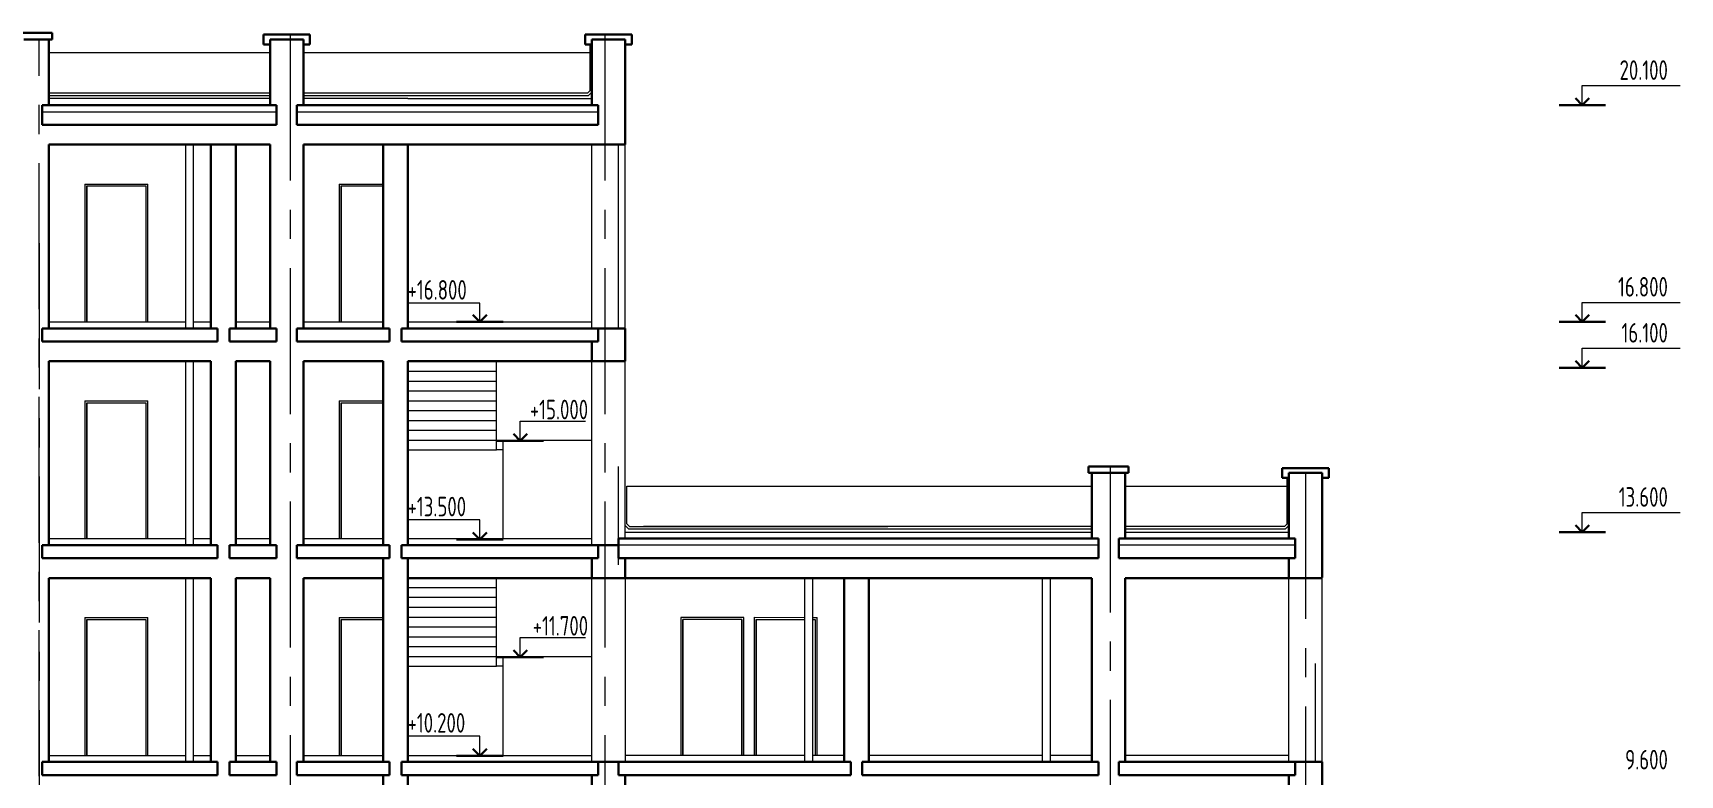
# Model space of a CAD drawing. Header units: millimetres. Extents: x -689206 to 4969298, y -1019800 to 703299.
# Drawn here: x 466129 to 491226, y -845955 to -834655 of the extents above; entities that cross this region are included whole.
import ezdxf

# ---------------------------------------------------------------- set-up
doc = ezdxf.new("R2010")
doc.units = ezdxf.units.MM
doc.linetypes.add('осеваяX2', pattern=[101.6, 63.5, -12.7, 12.7, -12.7])
doc.layers.add('РАЗМЕРЫ', color=7, linetype='Continuous', lineweight=9)
doc.layers.add('разрез1-1', color=7, linetype='Continuous')
doc.layers.add('разрез2-2', color=7, linetype='Continuous')
doc.styles.add('Аннотативный', font='isocteur.ttf', dxfattribs={"width": 0.7, "height": 250})

msp = doc.modelspace()

# ---------------------------------------------------------------- linework, layer by layer
at = {"layer": 'РАЗМЕРЫ', "linetype": 'осеваяX2', "lineweight": 30, "ltscale": 35}
for p, q in [((466421.7, -834655.4), (465927.9, -834655.4)), ((466421.7, -834755.4), (466421.7, -834655.4)), ((466371.7, -834755.4), (466371.7, -835755.4)), ((466371.7, -834755.4), (466421.7, -834755.4)), ((466371.7, -836355.4), (466371.7, -837658.7)), ((482263.8, -841255.4), (482213.8, -841255.4)), ((482213.8, -841255.4), (482213.8, -841355.4)), ((482823.8, -841255.4), (482263.8, -841255.4)), ((482823.8, -841355.4), (482823.8, -841255.4)), ((482213.8, -841355.4), (482263.8, -841355.4)), ((482773.8, -841355.4), (482263.8, -841355.4)), ((482773.8, -842355.4), (482773.8, -841355.4)), ((482773.8, -841355.4), (482823.8, -841355.4))]:
    msp.add_line(p, q, dxfattribs=at)
at = {"layer": 'РАЗМЕРЫ', "lineweight": 30, "ltscale": 35}
for p, q in [((469641.3, -834830.4), (469641.3, -834680.4)), ((469641.3, -834680.4), (470250.6, -834680.4)), ((470250.6, -834680.4), (470350.6, -834680.4)), ((470350.6, -834680.4), (470350.6, -834830.4)), ((474543.7, -834830.4), (474543.7, -834680.4)), ((474543.7, -834680.4), (475153.1, -834680.4)), ((475153.1, -834680.4), (475253.1, -834680.4)), ((475253.1, -834680.4), (475253.1, -834830.4)), ((465991.7, -834755.4), (466371.7, -834755.4)), ((469641.3, -834830.4), (469641.3, -834753.5)), ((469741.3, -834830.4), (469641.3, -834830.4)), ((469741.3, -834755.4), (470251.3, -834755.4)), ((469741.3, -835755.4), (469741.3, -834755.4)), ((470251.3, -834755.4), (470251.3, -835755.4)), ((470350.6, -834830.4), (470251.3, -834830.4)), ((474543.7, -834830.4), (474543.7, -834753.5)), ((474643.7, -834830.4), (474543.7, -834830.4)), ((474643.7, -834755.4), (475153.7, -834755.4)), ((474643.7, -835755.4), (474643.7, -834755.4)), ((475153.7, -834755.4), (475153.7, -836355.4)), ((475253.1, -834830.4), (475153.7, -834830.4)), ((474643.7, -835755.4), (474643.7, -835655.4)), ((466271.7, -836055.4), (466271.7, -835755.4)), ((466271.7, -835755.4), (466371.7, -835755.4)), ((466371.7, -835755.4), (469741.3, -835755.4)), ((469841.3, -835755.4), (469741.3, -835755.4)), ((469841.3, -836055.4), (469841.3, -835755.4)), ((470151.3, -836055.4), (470151.3, -835755.4)), ((470151.3, -835755.4), (470251.3, -835755.4)), ((470251.3, -835755.4), (474643.7, -835755.4)), ((474743.7, -835755.4), (474643.7, -835755.4)), ((474743.7, -836055.4), (474743.7, -835755.4)), ((466371.7, -836055.4), (466271.7, -836055.4)), ((466371.7, -836055.4), (469741.3, -836055.4)), ((469741.3, -836055.4), (469841.3, -836055.4)), ((470251.3, -836055.4), (470151.3, -836055.4)), ((470251.3, -836055.4), (474643.7, -836055.4)), ((474643.7, -836055.4), (474743.7, -836055.4)), ((466371.7, -836355.4), (466371.7, -839155.4)), ((466371.7, -836355.4), (469741.3, -836355.4)), ((468841.7, -836355.4), (468841.7, -839155.4)), ((469221.7, -836355.4), (469221.7, -839155.4)), ((469741.3, -836355.4), (469741.3, -839155.4)), ((469741.3, -837660), (469741.3, -836355.4)), ((470251.3, -836355.4), (470251.3, -839155.4)), ((470251.3, -836355.4), (470251.3, -837660.1)), ((470251.3, -836355.4), (475153.7, -836355.4)), ((471463.7, -839155.4), (471463.7, -836355.4)), ((471843.7, -839155.4), (471843.7, -836355.4)), ((466271.7, -839355.4), (466271.7, -839155.4)), ((466271.7, -839155.4), (466371.7, -839155.4)), ((466371.7, -839155.4), (468841.7, -839155.4)), ((468941.7, -839155.4), (468841.7, -839155.4)), ((468941.7, -839355.4), (468941.7, -839155.4)), ((469121.7, -839355.4), (469121.7, -839155.4)), ((469121.7, -839155.4), (469221.7, -839155.4)), ((469221.7, -839155.4), (469741.3, -839155.4)), ((469841.3, -839155.4), (469741.3, -839155.4)), ((469841.3, -839355.4), (469841.3, -839155.4)), ((470151.3, -839355.4), (470151.3, -839155.4)), ((470151.3, -839155.4), (470251.3, -839155.4)), ((470251.3, -839155.4), (471463.7, -839155.4)), ((471563.7, -839155.4), (471463.7, -839155.4)), ((471563.7, -839355.4), (471563.7, -839155.4)), ((471743.7, -839355.4), (471743.7, -839155.4)), ((471743.7, -839155.4), (471843.7, -839155.4)), ((471843.7, -839155.4), (474643.7, -839155.4)), ((474643.7, -839155.4), (474743.7, -839155.4)), ((474743.7, -839155.4), (474743.7, -839355.4)), ((474743.7, -839155.4), (475153.7, -839155.4)), ((475153.7, -839155.4), (475153.7, -839655.4)), ((466371.7, -839355.4), (466271.7, -839355.4)), ((466371.7, -839355.4), (468841.7, -839355.4)), ((468841.7, -839355.4), (468941.7, -839355.4)), ((469221.7, -839355.4), (469121.7, -839355.4)), ((469221.7, -839355.4), (469741.3, -839355.4)), ((469741.3, -839355.4), (469841.3, -839355.4)), ((470251.3, -839355.4), (470151.3, -839355.4)), ((470251.3, -839355.4), (471463.7, -839355.4)), ((471463.7, -839355.4), (471563.7, -839355.4)), ((471843.7, -839355.4), (471743.7, -839355.4)), ((471843.7, -839355.4), (474643.7, -839355.4)), ((474743.7, -839355.4), (474643.7, -839355.4)), ((474643.7, -839355.4), (474643.7, -839655.4)), ((466371.7, -839655.4), (466371.7, -840655.4)), ((466371.7, -839655.4), (466371.7, -842455.4)), ((466371.7, -839655.4), (468841.7, -839655.4)), ((468841.7, -839655.4), (468841.7, -840655.4)), ((468841.7, -839655.4), (468841.7, -842455.4)), ((469221.7, -839655.4), (469221.7, -840655.4)), ((469221.7, -839655.4), (469221.7, -842455.4)), ((469221.7, -839655.4), (469741.3, -839655.4)), ((469741.3, -839655.4), (469741.3, -840655.4)), ((469741.3, -839655.4), (469741.3, -842455.4)), ((470251.3, -839655.4), (470251.3, -840655.4)), ((470251.3, -839655.4), (470251.3, -842455.4)), ((470251.3, -839655.4), (471463.7, -839655.4)), ((471463.7, -842455.4), (471463.7, -839655.4)), ((471843.7, -839655.4), (474643.7, -839655.4)), ((471843.7, -842455.4), (471843.7, -839655.4)), ((474643.7, -839655.4), (475153.7, -839655.4)), ((471463.7, -840855.4), (471463.7, -840555.4)), ((482263.8, -841355.4), (482263.8, -842355.4)), ((482773.8, -841355.4), (482263.8, -841355.4)), ((485163.8, -841430.4), (485163.8, -841280.4)), ((485163.8, -841280.4), (485773.1, -841280.4)), ((485163.8, -841430.4), (485163.8, -841353.5)), ((485263.8, -841430.4), (485163.8, -841430.4)), ((485263.8, -842355.4), (485263.8, -841355.4)), ((485263.8, -841355.4), (485773.8, -841355.4)), ((485263.8, -841355.4), (485263.8, -841430.4)), ((485773.1, -841280.4), (485873.1, -841280.4)), ((485773.8, -841355.4), (485773.8, -842945)), ((485873.1, -841430.4), (485773.8, -841430.4)), ((485873.1, -841280.4), (485873.1, -841430.4)), ((485263.8, -842355.4), (485263.8, -842255.4)), ((466371.7, -842455.4), (466271.7, -842455.4)), ((466271.7, -842455.4), (466271.7, -842655.4)), ((466371.7, -842455.4), (468841.7, -842455.4)), ((468841.7, -842455.4), (468941.7, -842455.4)), ((468941.7, -842455.4), (468941.7, -842655.4)), ((469221.7, -842455.4), (469121.7, -842455.4)), ((469121.7, -842455.4), (469121.7, -842655.4)), ((469221.7, -842455.4), (469741.3, -842455.4)), ((469841.3, -842455.4), (469741.3, -842455.4)), ((469841.3, -842655.4), (469841.3, -842455.4)), ((470151.3, -842655.4), (470151.3, -842455.4)), ((470151.3, -842455.4), (470251.3, -842455.4)), ((470251.3, -842455.4), (471463.7, -842455.4)), ((471563.7, -842455.4), (471463.7, -842455.4)), ((471563.7, -842655.4), (471563.7, -842455.4)), ((471743.7, -842655.4), (471743.7, -842455.4)), ((471743.7, -842455.4), (471843.7, -842455.4)), ((471843.7, -842455.4), (474643.7, -842455.4)), ((474643.7, -842455.4), (474743.7, -842455.4)), ((474743.7, -842455.4), (474743.7, -842655.4)), ((474743.7, -842455.4), (475053.7, -842455.4)), ((482363.8, -842355.4), (475053.7, -842355.4)), ((475053.7, -842655.4), (475053.7, -842355.4)), ((482363.8, -842655.4), (482363.8, -842355.4)), ((485363.8, -842355.4), (482673.8, -842355.4)), ((482673.8, -842655.4), (482673.8, -842355.4)), ((485363.8, -842455.4), (485363.8, -842355.4)), ((485363.8, -842355.4), (485363.8, -842455.4)), ((485363.8, -842655.4), (485363.8, -842455.4)), ((466271.7, -842655.4), (466371.7, -842655.4)), ((466371.7, -842655.4), (468841.7, -842655.4)), ((468941.7, -842655.4), (468841.7, -842655.4)), ((469121.7, -842655.4), (469741.3, -842655.4)), ((469741.3, -842655.4), (469841.3, -842655.4)), ((470251.3, -842655.4), (470151.3, -842655.4)), ((470251.3, -842655.4), (471463.7, -842655.4)), ((471463.7, -842655.4), (471563.7, -842655.4)), ((471463.7, -845755.4), (471463.7, -842655.4)), ((471743.7, -842655.4), (474643.7, -842655.4)), ((471843.7, -842655.4), (471743.7, -842655.4)), ((471843.7, -845755.4), (471843.7, -842655.4)), ((474643.7, -842655.4), (474643.7, -842955.4)), ((474743.7, -842655.4), (474643.7, -842655.4)), ((475153.7, -842655.4), (475053.7, -842655.4)), ((475153.7, -842655.4), (475153.7, -842955.4)), ((475153.7, -842955.4), (475153.7, -842655.4)), ((482263.8, -842655.4), (475153.7, -842655.4)), ((475153.7, -842755.4), (475153.7, -842955.4)), ((482263.8, -842655.4), (482363.8, -842655.4)), ((482773.8, -842655.4), (482673.8, -842655.4)), ((485263.8, -842655.4), (482773.8, -842655.4)), ((485263.8, -842955.4), (485263.8, -842655.4)), ((485263.8, -842655.4), (485363.8, -842655.4)), ((466371.7, -842955.4), (466371.7, -845755.4)), ((466371.7, -842955.4), (468841.7, -842955.4)), ((468841.7, -842955.4), (468841.7, -845755.4)), ((469221.7, -842955.4), (469221.7, -845755.4)), ((469221.7, -842955.4), (469741.3, -842955.4)), ((469741.3, -842955.4), (469741.3, -845755.4)), ((470251.3, -842955.4), (470251.3, -845755.4)), ((470251.3, -842955.4), (471463.7, -842955.4)), ((471843.7, -842955.4), (474643.7, -842955.4)), ((475153.7, -842955.4), (474643.7, -842955.4)), ((482263.8, -842955.4), (475153.7, -842955.4)), ((478491.5, -842955.4), (478491.5, -845755.4)), ((478865.2, -842955.4), (478865.2, -845755.4)), ((482263.8, -842955.4), (482263.8, -845755.4)), ((482773.8, -842955.4), (482773.8, -845755.4)), ((485263.8, -842955.4), (482773.8, -842955.4)), ((485263.8, -842955.4), (485773.8, -842955.4)), ((466371.7, -843055.4), (466371.7, -843655.4)), ((468841.7, -843055.4), (468841.7, -843655.4)), ((469221.7, -843055.4), (469221.7, -843655.4)), ((469741.3, -843055.4), (469741.3, -843655.4)), ((470251.3, -843055.4), (470251.3, -843655.4)), ((471463.7, -843855.4), (471463.7, -843555.4)), ((466271.7, -845955.4), (466271.7, -845755.4)), ((466271.7, -845755.4), (466371.7, -845755.4)), ((466371.7, -845755.4), (468841.7, -845755.4)), ((468941.7, -845755.4), (468841.7, -845755.4)), ((468941.7, -845955.4), (468941.7, -845755.4)), ((469121.7, -845955.4), (469121.7, -845755.4)), ((469121.7, -845755.4), (469221.7, -845755.4)), ((469221.7, -845755.4), (469741.3, -845755.4)), ((469841.3, -845755.4), (469741.3, -845755.4)), ((469841.3, -845955.4), (469841.3, -845755.4)), ((470151.3, -845955.4), (470151.3, -845755.4)), ((470151.3, -845755.4), (470251.3, -845755.4)), ((470251.3, -845755.4), (471463.7, -845755.4)), ((471563.7, -845755.4), (471463.7, -845755.4)), ((471563.7, -845955.4), (471563.7, -845755.4)), ((471743.7, -845955.4), (471743.7, -845755.4)), ((471743.7, -845755.4), (471843.7, -845755.4)), ((471843.7, -845755.4), (474643.7, -845755.4)), ((474643.7, -845755.4), (474743.7, -845755.4)), ((474743.7, -845755.4), (474743.7, -845955.4)), ((475053.7, -845755.4), (474743.7, -845755.4)), ((475053.7, -845955.4), (475053.7, -845755.4)), ((475053.7, -845755.4), (475153.7, -845755.4)), ((478491.5, -845755.4), (475153.7, -845755.4)), ((478591.5, -845755.4), (478491.5, -845755.4)), ((478591.5, -845955.4), (478591.5, -845755.4)), ((478765.2, -845955.4), (478765.2, -845755.4)), ((478765.2, -845755.4), (478911.2, -845755.4)), ((482263.8, -845755.4), (478865.2, -845755.4)), ((482363.8, -845755.4), (482263.8, -845755.4)), ((482363.8, -845955.4), (482363.8, -845755.4)), ((482673.8, -845955.4), (482673.8, -845755.4)), ((482673.8, -845755.4), (482773.8, -845755.4)), ((485263.8, -845755.4), (482773.8, -845755.4)), ((485263.8, -845755.4), (485773.8, -845755.4)), ((485363.8, -845955.4), (485363.8, -845755.4)), ((485773.8, -846255.4), (485773.8, -845755.4)), ((466371.7, -845955.4), (466271.7, -845955.4)), ((466371.7, -845955.4), (468841.7, -845955.4)), ((468841.7, -845955.4), (468941.7, -845955.4)), ((469221.7, -845955.4), (469121.7, -845955.4)), ((469221.7, -845955.4), (469741.3, -845955.4)), ((469741.3, -845955.4), (469841.3, -845955.4)), ((470251.3, -845955.4), (470151.3, -845955.4)), ((470251.3, -845955.4), (471463.7, -845955.4)), ((471463.7, -845955.4), (471563.7, -845955.4)), ((471463.7, -849055.4), (471463.7, -845955.4)), ((471743.7, -845955.4), (471843.7, -845955.4)), ((471843.7, -845955.4), (471743.7, -845955.4)), ((474743.7, -845955.4), (471843.7, -845955.4)), ((471843.7, -849055.4), (471843.7, -845955.4)), ((474643.7, -845955.4), (474643.7, -846255.4)), ((475153.7, -845955.4), (475053.7, -845955.4)), ((478491.5, -845955.4), (475153.7, -845955.4)), ((475153.7, -845955.4), (475153.7, -846255.4)), ((478491.5, -845955.4), (478591.5, -845955.4)), ((478865.2, -845955.4), (478765.2, -845955.4)), ((482263.8, -845955.4), (478865.2, -845955.4)), ((482263.8, -845955.4), (482363.8, -845955.4)), ((482773.8, -845955.4), (482673.8, -845955.4)), ((485263.8, -845955.4), (482773.8, -845955.4)), ((485263.8, -846255.4), (485263.8, -845955.4)), ((485263.8, -845955.4), (485363.8, -845955.4))]:
    msp.add_line(p, q, dxfattribs=at)
at = {"layer": 'РАЗМЕРЫ', "linetype": 'осеваяX2', "lineweight": 5, "ltscale": 35}
for p, q in [((470049.2, -834680.4), (470049.2, -863754)), ((474843.7, -834680.4), (474843.7, -863754)), ((466221.7, -863754), (466221.7, -834755.4)), ((474593.7, -835605.4), (474643.7, -835555.4)), ((466221.7, -837855.4), (466221.7, -860064.7)), ((482543.3, -841255.4), (482543.3, -861420.6)), ((485518.8, -841355.4), (485518.8, -863754)), ((485213.8, -842205.4), (485263.8, -842155.4))]:
    msp.add_line(p, q, dxfattribs=at)
at = {"layer": 'РАЗМЕРЫ', "lineweight": 5, "ltscale": 35}
for p, q in [((469741.3, -835655.4), (466371.7, -835655.4)), ((471843.7, -835655.4), (474643.7, -835655.4)), ((474643.7, -839155.4), (474643.7, -836355.4)), ((475053.7, -839155.4), (475053.7, -836355.4)), ((475153.7, -839755.4), (475153.7, -836355.4)), ((466921.7, -836955.4), (466921.7, -839055.4)), ((466921.7, -836955.4), (467881.7, -836955.4)), ((466951.7, -836985.4), (466951.7, -839055.4)), ((466951.7, -839055.4), (466951.7, -836985.4)), ((466951.7, -839055.4), (466951.7, -836985.4)), ((466951.7, -836985.4), (467851.7, -836985.4)), ((467851.7, -836985.4), (467851.7, -839055.4)), ((467881.7, -839055.4), (467881.7, -836955.4)), ((470795.9, -836955.4), (470795.9, -839055.4)), ((470795.9, -836955.4), (471463.7, -836955.4)), ((470825.9, -836985.4), (470825.9, -839055.4)), ((470825.9, -839055.4), (470825.9, -836985.4)), ((470825.9, -839055.4), (470825.9, -836985.4)), ((470825.9, -836985.4), (471463.7, -836985.4)), ((467881.7, -837225.4), (467881.7, -837195.4)), ((474643.7, -839755.4), (474643.7, -839355.4)), ((474643.7, -842455.4), (474643.7, -839655.4)), ((475153.7, -842355.4), (475153.7, -839655.4)), ((466921.7, -840255.4), (466921.7, -842355.4)), ((466921.7, -840255.4), (467881.7, -840255.4)), ((466951.7, -840285.4), (466951.7, -842355.4)), ((466951.7, -842355.4), (466951.7, -840285.4)), ((466951.7, -842355.4), (466951.7, -840285.4)), ((466951.7, -840285.4), (467851.7, -840285.4)), ((467851.7, -840285.4), (467851.7, -842355.4)), ((467881.7, -842355.4), (467881.7, -840255.4)), ((467881.7, -840525.4), (467881.7, -840495.4)), ((470795.9, -840255.4), (470795.9, -842355.4)), ((470795.9, -840255.4), (471463.7, -840255.4)), ((470825.9, -840285.4), (470825.9, -842355.4)), ((470825.9, -842355.4), (470825.9, -840285.4)), ((470825.9, -842355.4), (470825.9, -840285.4)), ((470825.9, -840285.4), (471463.7, -840285.4)), ((475053.7, -842755.4), (475053.7, -841255.4)), ((474643.7, -842455.4), (474643.7, -841515.8)), ((475153.7, -842255.4), (482263.8, -842255.4)), ((482773.8, -842255.4), (485263.8, -842255.4)), ((482363.8, -842455.4), (475053.7, -842455.4)), ((485363.8, -842455.4), (482673.8, -842455.4)), ((475153.7, -842755.4), (475153.7, -842655.4)), ((474643.7, -845755.4), (474643.7, -842955.4)), ((475153.7, -842955.4), (475153.7, -845755.4)), ((485263.8, -845755.4), (485263.8, -842955.4)), ((485773.8, -855955.4), (485773.8, -842945)), ((466921.7, -843555.4), (466921.7, -845655.4)), ((466921.7, -843555.4), (467881.7, -843555.4)), ((466951.7, -843585.4), (466951.7, -845655.4)), ((466951.7, -845655.4), (466951.7, -843585.4)), ((466951.7, -845655.4), (466951.7, -843585.4)), ((466951.7, -843585.4), (467851.7, -843585.4)), ((467851.7, -843585.4), (467851.7, -845655.4)), ((467881.7, -845655.4), (467881.7, -843555.4)), ((470795.9, -843555.4), (470795.9, -845655.4)), ((470795.9, -843555.4), (471463.7, -843555.4)), ((470825.9, -843585.4), (470825.9, -845655.4)), ((470825.9, -845655.4), (470825.9, -843585.4)), ((470825.9, -845655.4), (470825.9, -843585.4)), ((470825.9, -843585.4), (471463.7, -843585.4)), ((475999.9, -843555.4), (475999.9, -845655.4)), ((476959.9, -843555.4), (475999.9, -843555.4)), ((476029.9, -843585.4), (476029.9, -845655.4)), ((476029.9, -843585.4), (476029.9, -845655.4)), ((476029.9, -845655.4), (476029.9, -843585.4)), ((476929.9, -843585.4), (476029.9, -843585.4)), ((476929.9, -843585.4), (476929.9, -845655.4)), ((476929.9, -843585.4), (476929.9, -845655.4)), ((476929.9, -845655.4), (476929.9, -843585.4)), ((476959.9, -845655.4), (476959.9, -843555.4)), ((477117.3, -843553.1), (477887.7, -843554.9)), ((477117.3, -843553.1), (477117.3, -845655.4)), ((477147.3, -843585.4), (477147.3, -845655.4)), ((477147.3, -845655.4), (477147.3, -843585.4)), ((477147.3, -843585.4), (477887.7, -843585.4)), ((478007.7, -843555.2), (478077.3, -843555.4)), ((478007.7, -843585.4), (478047.3, -843585.4)), ((478047.3, -843585.4), (478047.3, -845355.4)), ((478047.3, -843585.4), (478047.3, -845655.4)), ((478077.3, -845655.4), (478077.3, -843555.4)), ((467881.7, -843825.4), (467881.7, -843795.4)), ((485673.8, -845755.4), (485673.8, -844255.4)), ((474643.7, -849055.4), (474643.7, -845955.4)), ((475153.7, -845955.4), (475153.7, -849055.4))]:
    msp.add_line(p, q, dxfattribs=at)
at = {"layer": 'РАЗМЕРЫ', "lineweight": 15, "ltscale": 35}
for p, q in [((471843.7, -835655.4), (470251.3, -835655.4)), ((466271.7, -835855.4), (469841.3, -835855.4)), ((470151.3, -835855.4), (474743.7, -835855.4)), ((468451.7, -836355.4), (468451.7, -839155.4)), ((468571.7, -836355.4), (468571.7, -839155.4)), ((466371.7, -839055.4), (468451.7, -839055.4)), ((468571.7, -839055.4), (468841.7, -839055.4)), ((469221.7, -839055.4), (469741.3, -839055.4)), ((470251.3, -839055.4), (471463.7, -839055.4)), ((471843.7, -839055.4), (474643.7, -839055.4)), ((473431.3, -839055.4), (474643.7, -839055.4)), ((468451.7, -839655.4), (468451.7, -842455.4)), ((468451.7, -839655.4), (468451.7, -840655.4)), ((468571.7, -839655.4), (468571.7, -842455.4)), ((468571.7, -839655.4), (468571.7, -840655.4)), ((466371.7, -842355.4), (468451.7, -842355.4)), ((466371.7, -842355.4), (468451.7, -842355.4)), ((468571.7, -842355.4), (468841.7, -842355.4)), ((468571.7, -842355.4), (468841.7, -842355.4)), ((469221.7, -842355.4), (469741.3, -842355.4)), ((469221.7, -842355.4), (469741.3, -842355.4)), ((470251.3, -842355.4), (471463.7, -842355.4)), ((470251.3, -842355.4), (471463.7, -842355.4)), ((471843.7, -842355.4), (474643.7, -842355.4)), ((482263.8, -842355.4), (475153.7, -842355.4)), ((468451.7, -842955.4), (468451.7, -845755.4)), ((468451.7, -842955.4), (468451.7, -843655.4)), ((468571.7, -842955.4), (468571.7, -843655.4)), ((477887.7, -842955.4), (477887.7, -845755.4)), ((478007.7, -842955.4), (478007.7, -845755.4)), ((468571.7, -843134.8), (468571.7, -845755.4)), ((466371.7, -845655.4), (468451.7, -845655.4)), ((468571.7, -845655.4), (468841.7, -845655.4)), ((469221.7, -845655.4), (469741.3, -845655.4)), ((470251.3, -845655.4), (471463.7, -845655.4)), ((471843.7, -845655.4), (474643.7, -845655.4)), ((477887.7, -845655.4), (475153.7, -845655.4)), ((478491.5, -845655.4), (478007.7, -845655.4)), ((481508.2, -845655.4), (478865.2, -845655.4)), ((482263.8, -845655.4), (481628.2, -845655.4)), ((485263.8, -845655.4), (482773.8, -845655.4))]:
    msp.add_line(p, q, dxfattribs=at)
at = {"layer": 'РАЗМЕРЫ', "lineweight": 9, "ltscale": 35}
for p, q in [((481508.2, -842955.4), (481508.2, -845755.4)), ((481628.2, -842955.4), (481628.2, -845755.4))]:
    msp.add_line(p, q, dxfattribs=at)
at = {"layer": 'разрез1-1', "lineweight": 5}
for p, q in [((466371.7, -834955.4), (469741.3, -834955.4)), ((470251.3, -834955.4), (474619, -834955.4)), ((489737.2, -835755.4), (489737.2, -835457.6)), ((489737.2, -835457.6), (491226.3, -835457.6)), ((466371.7, -835605.4), (469741.3, -835605.4)), ((470251.3, -835605.4), (474593.7, -835605.4)), ((489737.2, -839055.4), (489737.2, -838757.6)), ((489737.2, -838757.6), (491226.3, -838757.6)), ((489737.2, -839755.4), (489737.2, -839457.6)), ((489737.2, -839457.6), (491226.3, -839457.6)), ((485239, -842130.6), (485239, -841430.4)), ((475178.5, -841555.4), (482263.8, -841555.4)), ((475178.5, -842130.6), (475178.5, -841555.4)), ((482773.8, -841555.4), (485239, -841555.4)), ((489737.2, -842255.4), (489737.2, -841957.6)), ((489737.2, -841957.6), (491226.3, -841957.6)), ((475448.4, -842205.4), (482263.8, -842205.4)), ((482773.8, -842205.4), (485213.8, -842205.4))]:
    msp.add_line(p, q, dxfattribs=at)
at = {"layer": 'разрез1-1', "lineweight": 15}
msp.add_line((474619, -835530.6), (474619, -834830.4), dxfattribs=at)
at = {"layer": 'разрез1-1', "lineweight": 30}
for p, q in [((489737.2, -835755.4), (489631.9, -835650.1)), ((489737.2, -835755.4), (489842.5, -835650.1)), ((490091.7, -835755.4), (489382.6, -835755.4)), ((489737.2, -839055.4), (489631.9, -838950.1)), ((489737.2, -839055.4), (489842.5, -838950.1)), ((490091.7, -839055.4), (489382.6, -839055.4)), ((489737.2, -839755.4), (489631.9, -839650.1)), ((489737.2, -839755.4), (489842.5, -839650.1)), ((490091.7, -839755.4), (489382.6, -839755.4)), ((490091.7, -842255.4), (489382.6, -842255.4)), ((489737.2, -842255.4), (489631.9, -842150.1)), ((489737.2, -842255.4), (489842.5, -842150.1))]:
    msp.add_line(p, q, dxfattribs=at)
at = {"layer": 'разрез1-1', "lineweight": 5}
for points in [[(469741.3, -835570.4), (466371.7, -835570.4)], [(474619, -835530.6), (474579.2, -835570.4), (470251.3, -835570.4)], [(475153.7, -842155.4), (475203.7, -842205.4), (479556.2, -842205.4)], [(475178.5, -842130.6), (475218.2, -842170.4), (479153.7, -842170.4)], [(482263.8, -842170.4), (475431.4, -842170.4)], [(485239, -842130.6), (485199.3, -842170.4), (482773.8, -842170.4)]]:
    msp.add_lwpolyline(points, dxfattribs=at)
at = {"layer": 'разрез2-2', "lineweight": 5}
for p, q in [((472939.2, -838769), (471847.9, -838769)), ((472939.2, -839055.4), (472939.2, -838769)), ((473555.4, -840866.8), (473555.4, -840569)), ((473555.4, -840569), (474548, -840569)), ((472939.2, -842069), (471847.9, -842069)), ((472939.2, -842366.8), (472939.2, -842069)), ((473555.4, -844160.5), (473555.4, -843862.6)), ((473555.4, -843862.6), (474548, -843862.6)), ((472939.2, -845362.6), (471847.9, -845362.6)), ((472939.2, -845660.5), (472939.2, -845362.6))]:
    msp.add_line(p, q, dxfattribs=at)
at = {"layer": 'разрез2-2', "lineweight": 30}
for p, q in [((472939.2, -839055.4), (472833.9, -838950.1)), ((472939.2, -839055.4), (473044.5, -838950.1)), ((472584.7, -839055.4), (473293.7, -839055.4)), ((473200.8, -840866.8), (473909.9, -840866.8)), ((473555.4, -840866.8), (473450.1, -840761.5)), ((473555.4, -840866.8), (473660.7, -840761.5)), ((472939.2, -842366.8), (472833.9, -842261.5)), ((472939.2, -842366.8), (473044.5, -842261.5)), ((472584.7, -842366.8), (473293.7, -842366.8)), ((473200.8, -844160.5), (473909.9, -844160.5)), ((473555.4, -844160.5), (473450.1, -844055.2)), ((473555.4, -844160.5), (473660.7, -844055.2)), ((472584.7, -845660.5), (473293.7, -845660.5)), ((472939.2, -845660.5), (472833.9, -845555.2)), ((472939.2, -845660.5), (473044.5, -845555.2))]:
    msp.add_line(p, q, dxfattribs=at)
at = {"layer": 'разрез2-2', "lineweight": 15}
for p, q in [((473193.7, -840855.4), (473193.7, -839655.4)), ((471843.7, -839805.4), (473193.7, -839805.4)), ((471843.7, -839955.4), (473193.7, -839955.4)), ((471843.7, -840105.4), (473193.7, -840105.4)), ((471843.7, -840255.4), (473193.7, -840255.4)), ((471843.7, -840405.4), (473193.7, -840405.4)), ((471843.7, -840555.4), (473193.7, -840555.4)), ((471843.7, -840705.4), (473193.7, -840705.4)), ((471843.7, -840855.4), (473193.7, -840855.4)), ((471843.7, -841005.4), (473193.7, -841005.4)), ((473193.7, -841005.4), (473193.7, -840855.4)), ((473193.7, -840855.4), (473293.7, -840855.4)), ((473293.7, -841005.4), (473193.7, -841005.4)), ((473293.7, -840855.4), (474643.7, -840855.4)), ((473293.7, -842355.4), (473293.7, -840855.4)), ((473193.7, -844149), (473193.7, -842949)), ((471843.7, -843099), (473193.7, -843099)), ((471843.7, -843249), (473193.7, -843249)), ((471843.7, -843399), (473193.7, -843399)), ((471843.7, -843549), (473193.7, -843549)), ((471843.7, -843699), (473193.7, -843699)), ((471843.7, -843849), (473193.7, -843849)), ((471843.7, -843999), (473193.7, -843999)), ((471843.7, -844149), (473193.7, -844149)), ((473193.7, -844299), (473193.7, -844149)), ((473193.7, -844149), (473293.7, -844149)), ((473293.7, -844149), (474643.7, -844149)), ((473293.7, -845649), (473293.7, -844149)), ((471843.7, -844299), (473193.7, -844299)), ((473293.7, -844299), (473193.7, -844299))]:
    msp.add_line(p, q, dxfattribs=at)

# ---------------------------------------------------------------- texts
at = {"layer": 'разрез1-1', "lineweight": 30, "char_height": 297.819, "width": 1508.774, "attachment_point": 3, "style": 'Аннотативный'}
for s, insert in [('{\\fISOCPEUR|b0|i0|c204|p34;20.100\\fISOCPEUR|b0|i0|c0|p34; }', (491040.9, -835071.9)), ('{\\fISOCPEUR|b0|i0|c204|p34;16.800\\fISOCPEUR|b0|i0|c0|p34; }', (491040.9, -838371.9)), ('{\\fISOCPEUR|b0|i0|c204|p34;16.100\\fISOCPEUR|b0|i0|c0|p34; }', (491040.9, -839071.9)), ('{\\fISOCPEUR|b0|i0|c204|p34;13.600\\fISOCPEUR|b0|i0|c0|p34; }', (491040.9, -841571.9)), ('{\\fISOCPEUR|b0|i0|c204|p34;9.600\\fISOCPEUR|b0|i0|c0|p34; }', (491040.9, -845571.9))]:
    msp.add_mtext(s, dxfattribs=dict(at, insert=insert))
at = {"layer": 'разрез2-2', "lineweight": 30, "char_height": 297.819, "width": 1508.774, "style": 'Аннотативный'}
for s, insert, attachment_point in [('{\\fISOCPEUR|b0|i0|c204|p34;+16.800\\fISOCPEUR|b0|i0|c0|p34; }', (471837.5, -838418.6), 1), ('{\\fISOCPEUR|b0|i0|c204|p34;+15.000\\fISOCPEUR|b0|i0|c0|p34; }', (474588.6, -840240.7), 3), ('{\\fISOCPEUR|b0|i0|c204|p34;+13.500\\fISOCPEUR|b0|i0|c0|p34; }', (471837.5, -841718.6), 1), ('{\\fISOCPEUR|b0|i0|c204|p34;+11.700\\fISOCPEUR|b0|i0|c0|p34; }', (474588.6, -843534.3), 3), ('{\\fISOCPEUR|b0|i0|c204|p34;+10.200\\fISOCPEUR|b0|i0|c0|p34; }', (471837.5, -845012.2), 1)]:
    msp.add_mtext(s, dxfattribs=dict(at, insert=insert, attachment_point=attachment_point))

doc.saveas('drawing.dxf')
